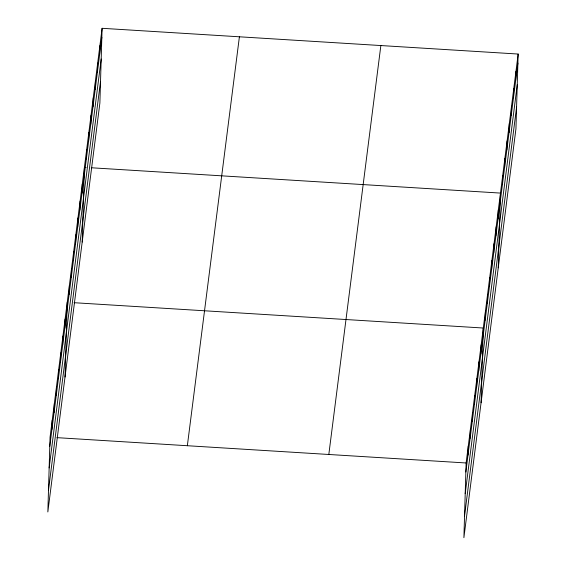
<?xml version="1.0" encoding="UTF-8"?>
<svg xmlns="http://www.w3.org/2000/svg" width="566" height="566" viewBox="0 0 566 566"><rect width="100%" height="100%" fill="white"/><g stroke="black" fill="none" stroke-linecap="round" stroke-linejoin="round"><path stroke-width="0.85" d="M51.938 429.389L52.206 420.361M54.081 412.522L54.35 403.487M56.232 395.648L56.501 386.62M58.376 378.781L58.645 369.754M60.527 361.915L60.795 352.887M62.67 345.048L62.939 336.02M64.821 328.181L65.09 319.146M65.019 377.006L67.234 302.279M69.116 294.44L69.385 285.413M71.259 277.573L71.528 268.546M73.41 260.707L73.672 251.679M75.554 243.84L75.823 234.805M77.698 226.966L77.967 217.938M79.848 210.099L80.117 201.071M81.992 193.232L82.261 184.205M82.19 242.064L84.412 167.338L86.124 167.444M86.35 158.982L86.619 149.955M88.565 141.606L88.834 132.578M90.779 124.23L91.048 115.195M92.987 106.847L93.256 97.819M95.201 89.47L95.47 80.436M97.416 72.087L97.685 63.059M99.623 54.711L99.892 45.676M102.106 28.3L99.885 103.026L47.841 511.954L50.056 437.228L102.106 28.3L518.159 54.046L515.944 128.772L463.894 537.7L466.115 462.974L518.159 54.046M467.99 455.135L468.259 446.107M470.141 438.268L470.403 429.24M472.285 421.401L472.553 412.366M474.428 404.534L474.697 395.5M476.579 387.66L476.848 378.633M478.723 370.794L478.992 361.766M480.874 353.927L481.142 344.899M481.072 402.751L483.286 328.025L74.096 302.704M485.168 320.193L485.437 311.159M487.312 303.319L487.581 294.292M489.463 286.453L489.732 277.425M491.606 269.586L491.875 260.558M493.757 252.719L494.019 243.684M495.901 235.852L496.17 226.817M498.052 218.978L498.313 209.951M498.243 267.81L500.464 193.084L91.275 167.762M502.41 184.735L502.679 175.701M504.617 167.352L504.886 158.324M506.832 149.976L507.101 140.948M509.046 132.593L509.308 123.565M511.254 115.216L511.523 106.189M513.468 97.833L513.737 88.805M515.683 80.457L515.944 71.429M49.794 446.256L101.838 37.328M49.15 467.933L101.194 59.013M48.485 490.269L100.529 81.348M187.353 445.725L239.404 36.797M328.818 454.477L380.861 45.549M465.846 472.002L517.89 63.081M465.202 493.686L517.246 84.758M464.537 516.022L516.588 107.094M56.925 437.652L466.115 462.974"/></g></svg>
